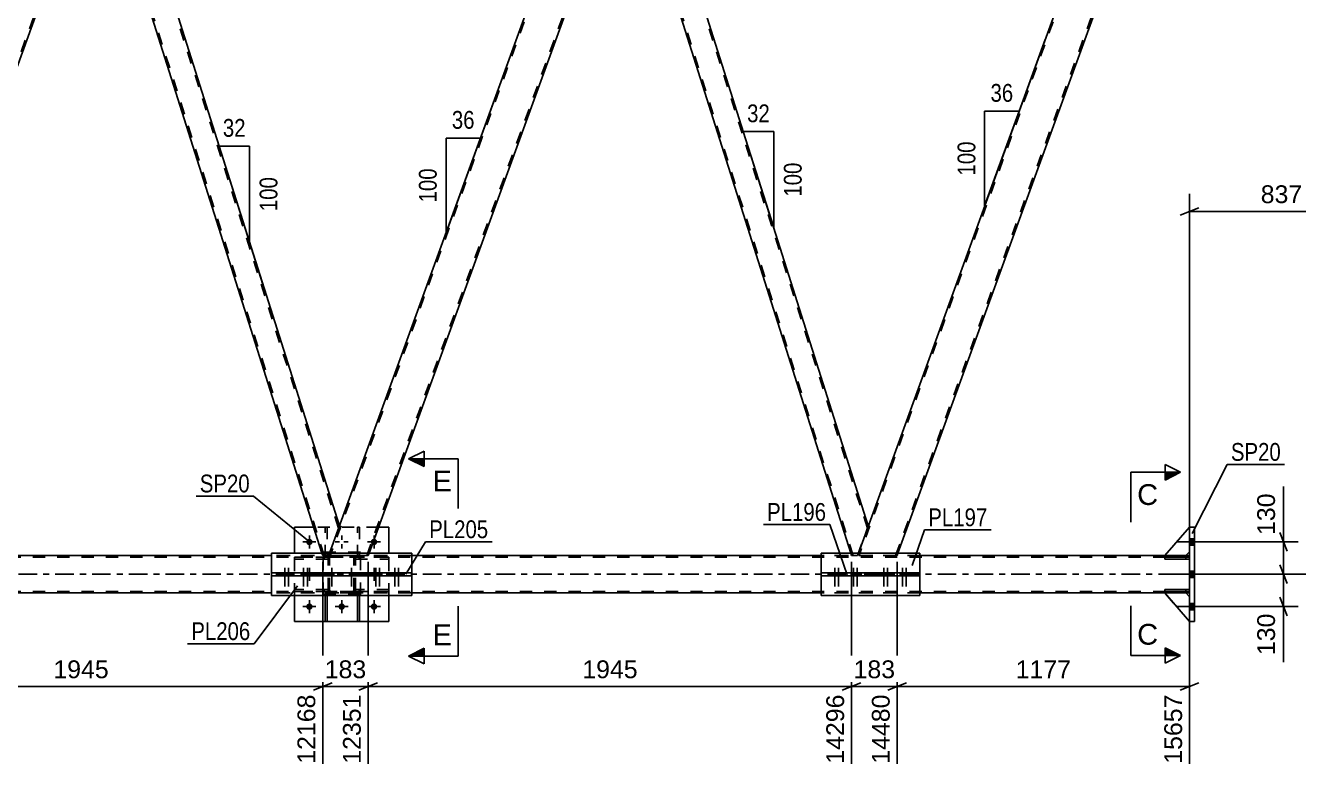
# Model space of a CAD drawing. Header units: millimetres. Extents: x -147 to 694, y -404 to 190.
# Drawn here: x 370.3 to 575.3, y -156.1 to -36.7 of the extents above; entities that cross this region are included whole.
import ezdxf

# ---------------------------------------------------------------- set-up
doc = ezdxf.new("R2010")
doc.units = ezdxf.units.MM
doc.linetypes.add('DXK_LINE_DOT2', pattern=[3.9198, 1.9599, -1.9599])
doc.linetypes.add('DXK_LINE_DOT3', pattern=[5.9187, 2.979, -0.9799, 0.9799, -0.9799])
doc.styles.add('Arial', font='ARIAL.TTF', dxfattribs={"height": 0.2})
doc.styles.add('Arial Narrow', font='ARIALN.TTF', dxfattribs={"height": 0.2})

# ---------------------------------------------------------------- blocks, each defined once
blk = doc.blocks.new('Part-318897192-3288 - 3274')
at = {"color": 7, "linetype": 'DXK_LINE_DOT2'}
for p, q in [((424.12, -127.76), (423.8, -127.76)), ((423.8, -128.4), (423.8, -127.76)), ((423.8, -128.36), (424.12, -128.36)), ((424.12, -128.4), (424.12, -127.76))]:
    blk.add_line(p, q, dxfattribs=at)
at = {"color": 2, "linetype": 'Continuous'}
for p, q in [((423.8, -132.6), (423.8, -128.4)), ((424.12, -132.6), (424.12, -128.4)), ((423.8, -132.6), (424.12, -132.6))]:
    blk.add_line(p, q, dxfattribs=at)
blk = doc.blocks.new('Part-318897192-3290 - 3274')
at = {"color": 7, "linetype": 'DXK_LINE_DOT2'}
for p, q in [((423.8, -122.24), (423.8, -117.4)), ((423.8, -117.4), (424.12, -117.4)), ((424.12, -117.4), (424.12, -122.24)), ((423.8, -121.64), (424.12, -121.64)), ((424.12, -122.24), (423.8, -122.24))]:
    blk.add_line(p, q, dxfattribs=at)
blk = doc.blocks.new('Bolt-318897192-3358 - 3274')
at = {"linetype": 'Continuous'}
for points in [[(412.46, -124.76), (411.74, -124.76), (411.74, -125.24), (412.46, -125.24)], [(413.06, -124.76), (412.34, -124.76), (412.34, -125.24), (413.06, -125.24)], [(415.48, -124.76), (414.76, -124.76), (414.76, -125.24), (415.48, -125.24)], [(416.08, -124.76), (415.36, -124.76), (415.36, -125.24), (416.08, -125.24)]]:
    blk.add_hatch(color=1, dxfattribs=at).paths.add_polyline_path(points)
at = {"color": 1, "linetype": 'Continuous'}
for p, q in [((411.74, -124.76), (411.74, -125.24)), ((412.1, -123.96), (412.1, -126.96)), ((412.34, -124.76), (412.34, -125.24)), ((412.46, -124.76), (412.46, -125.24)), ((412.7, -123.96), (412.7, -126.96)), ((413.06, -124.76), (413.06, -125.24)), ((414.76, -124.76), (414.76, -125.24)), ((415.12, -123.96), (415.12, -126.96)), ((415.36, -124.76), (415.36, -125.24)), ((415.48, -124.76), (415.48, -125.24)), ((415.72, -123.96), (415.72, -126.96)), ((416.08, -124.76), (416.08, -125.24))]:
    blk.add_line(p, q, dxfattribs=at)
blk = doc.blocks.new('Bolt-318897192-3325 - 3274')
at = {"linetype": 'Continuous'}
for points in [[(427.12, -124.76), (426.4, -124.76), (426.4, -125.24), (427.12, -125.24)], [(427.72, -124.76), (427, -124.76), (427, -125.24), (427.72, -125.24)], [(430.14, -124.76), (429.42, -124.76), (429.42, -125.24), (430.14, -125.24)], [(430.74, -124.76), (430.02, -124.76), (430.02, -125.24), (430.74, -125.24)]]:
    blk.add_hatch(color=1, dxfattribs=at).paths.add_polyline_path(points)
at = {"color": 1, "linetype": 'Continuous'}
for p, q in [((426.4, -124.76), (426.4, -125.24)), ((426.76, -123.96), (426.76, -126.96)), ((427, -124.76), (427, -125.24)), ((427.12, -124.76), (427.12, -125.24)), ((427.36, -123.96), (427.36, -126.96)), ((427.72, -124.76), (427.72, -125.24)), ((429.42, -124.76), (429.42, -125.24)), ((429.78, -123.96), (429.78, -126.96)), ((430.02, -124.76), (430.02, -125.24)), ((430.14, -124.76), (430.14, -125.24)), ((430.38, -123.96), (430.38, -126.96)), ((430.74, -124.76), (430.74, -125.24))]:
    blk.add_line(p, q, dxfattribs=at)
blk = doc.blocks.new('Part-318897192-3340 - 3274')
at = {"color": 2, "linetype": 'Continuous'}
for p, q in [((498.45, -125.24), (498.45, -124.76)), ((514.3, -124.76), (498.45, -124.76)), ((504.85, -125.24), (504.85, -124.76)), ((507.89, -125.24), (507.89, -124.76)), ((514.3, -125.24), (514.3, -124.76)), ((514.3, -125.24), (498.45, -125.24))]:
    blk.add_line(p, q, dxfattribs=at)
blk = doc.blocks.new('Bolt-318897192-3357 - 3274')
at = {"linetype": 'Continuous'}
for points in [[(420, -124.76), (419.28, -124.76), (419.28, -125.24), (420, -125.24)], [(420, -124.76), (419.28, -124.76), (419.28, -125.24), (420, -125.24)], [(423.2, -124.76), (422.48, -124.76), (422.48, -125.24), (423.2, -125.24)], [(423.2, -124.76), (422.48, -124.76), (422.48, -125.24), (423.2, -125.24)]]:
    blk.add_hatch(color=1, dxfattribs=at).paths.add_polyline_path(points)
at = {"color": 1, "linetype": 'Continuous'}
for p, q in [((419.28, -124.76), (419.28, -125.24)), ((419.28, -124.76), (419.28, -125.24)), ((419.64, -123.96), (419.64, -126.96)), ((419.64, -123.96), (419.64, -126.96)), ((420, -124.76), (420, -125.24)), ((420, -124.76), (420, -125.24)), ((422.48, -124.76), (422.48, -125.24)), ((422.48, -124.76), (422.48, -125.24)), ((422.84, -123.96), (422.84, -126.96)), ((422.84, -123.96), (422.84, -126.96)), ((423.2, -124.76), (423.2, -125.24)), ((423.2, -124.76), (423.2, -125.24))]:
    blk.add_line(p, q, dxfattribs=at)
blk = doc.blocks.new('Part-318897192-3363 - 3274')
at = {"color": 2, "linetype": 'Continuous'}
for p, q in [((409.94, -124.76), (432.54, -124.76)), ((409.94, -125.24), (409.94, -124.76)), ((416.34, -125.24), (416.34, -124.76)), ((417.84, -125.24), (417.84, -124.76)), ((424.64, -125.24), (424.64, -124.76)), ((426.13, -125.24), (426.13, -124.76)), ((432.54, -124.76), (432.54, -125.24)), ((432.54, -125.24), (409.94, -125.24))]:
    blk.add_line(p, q, dxfattribs=at)
at = {"color": 7, "linetype": 'DXK_LINE_DOT2'}
for p, q in [((432.54, -124.76), (409.94, -124.76)), ((432.54, -125.24), (409.94, -125.24))]:
    blk.add_line(p, q, dxfattribs=at)
blk = doc.blocks.new('Bolt-318897192-3364 - 3274')
at = {"linetype": 'Continuous'}
for points in [[(508.88, -124.76), (508.16, -124.76), (508.16, -125.24), (508.88, -125.24)], [(509.48, -124.76), (508.76, -124.76), (508.76, -125.24), (509.48, -125.24)], [(511.89, -124.76), (511.17, -124.76), (511.17, -125.24), (511.89, -125.24)], [(512.49, -124.76), (511.77, -124.76), (511.77, -125.24), (512.49, -125.24)]]:
    blk.add_hatch(color=1, dxfattribs=at).paths.add_polyline_path(points)
at = {"color": 1, "linetype": 'Continuous'}
for p, q in [((508.16, -124.76), (508.16, -125.24)), ((508.52, -123.96), (508.52, -126.96)), ((508.76, -124.76), (508.76, -125.24)), ((508.88, -124.76), (508.88, -125.24)), ((509.12, -123.96), (509.12, -126.96)), ((509.48, -124.76), (509.48, -125.24)), ((511.17, -124.76), (511.17, -125.24)), ((511.53, -123.96), (511.53, -126.96)), ((511.77, -124.76), (511.77, -125.24)), ((511.89, -124.76), (511.89, -125.24)), ((512.13, -123.96), (512.13, -126.96)), ((512.49, -124.76), (512.49, -125.24))]:
    blk.add_line(p, q, dxfattribs=at)
blk = doc.blocks.new('Bolt-318897192-3365 - 3274')
at = {"linetype": 'Continuous'}
for points in [[(500.97, -124.76), (500.25, -124.76), (500.25, -125.24), (500.97, -125.24)], [(501.57, -124.76), (500.85, -124.76), (500.85, -125.24), (501.57, -125.24)], [(503.99, -124.76), (503.27, -124.76), (503.27, -125.24), (503.99, -125.24)], [(504.59, -124.76), (503.87, -124.76), (503.87, -125.24), (504.59, -125.24)]]:
    blk.add_hatch(color=1, dxfattribs=at).paths.add_polyline_path(points)
at = {"color": 1, "linetype": 'Continuous'}
for p, q in [((500.25, -124.76), (500.25, -125.24)), ((500.61, -123.96), (500.61, -126.96)), ((500.85, -124.76), (500.85, -125.24)), ((500.97, -124.76), (500.97, -125.24)), ((501.21, -123.96), (501.21, -126.96)), ((501.57, -124.76), (501.57, -125.24)), ((503.27, -124.76), (503.27, -125.24)), ((503.63, -123.96), (503.63, -126.96)), ((503.87, -124.76), (503.87, -125.24)), ((503.99, -124.76), (503.99, -125.24)), ((504.23, -123.96), (504.23, -126.96)), ((504.59, -124.76), (504.59, -125.24))]:
    blk.add_line(p, q, dxfattribs=at)
blk = doc.blocks.new('Part-318897192-3370 - 3274')
at = {"color": 2, "linetype": 'Continuous'}
for p, q in [((514.3, -121.6), (498.45, -121.6)), ((498.45, -124.76), (498.45, -121.6)), ((514.3, -124.76), (514.3, -121.6)), ((498.45, -128.4), (498.45, -125.24)), ((514.3, -128.4), (514.3, -125.24)), ((498.45, -128.4), (514.3, -128.4))]:
    blk.add_line(p, q, dxfattribs=at)
at = {"color": 7, "linetype": 'DXK_LINE_DOT2'}
for p, q in [((498.45, -125.24), (498.45, -124.76)), ((514.3, -125.24), (514.3, -124.76))]:
    blk.add_line(p, q, dxfattribs=at)
blk = doc.blocks.new('Part-318897192-3828 - 3274')
at = {"color": 2, "linetype": 'Continuous'}
for p, q in [((557.73, -132.6), (557.73, -117.4)), ((557.73, -117.4), (558.53, -117.4)), ((558.53, -117.4), (558.53, -132.6)), ((558.53, -132.6), (557.73, -132.6))]:
    blk.add_line(p, q, dxfattribs=at)
blk = doc.blocks.new('Part-318897192-3812 - 3274')
at = {"color": 7, "linetype": 'DXK_LINE_DOT2'}
for p, q in [((418.6, -122.24), (418.6, -117.4)), ((418.6, -117.4), (418.92, -117.4)), ((418.92, -117.4), (418.92, -122.24)), ((418.6, -121.64), (418.92, -121.64)), ((418.92, -122.24), (418.6, -122.24))]:
    blk.add_line(p, q, dxfattribs=at)
blk = doc.blocks.new('Part-318897192-3816 - 3274')
at = {"color": 7, "linetype": 'DXK_LINE_DOT2'}
for p, q in [((428.85, -122.24), (423.45, -122.24)), ((423.45, -122.24), (423.45, -122.56)), ((423.45, -122.56), (428.85, -122.56)), ((424.05, -122.56), (424.05, -122.24)), ((428.85, -122.56), (428.85, -122.24))]:
    blk.add_line(p, q, dxfattribs=at)
blk = doc.blocks.new('Part-318897192-3499 - 3274')
at = {"color": 7, "linetype": 'DXK_LINE_DOT2'}
for p, q in [((557.73, -122.24), (-33.24, -122.24)), ((557.73, -122), (-12.12, -122)), ((432.54, -122), (409.94, -122)), ((514.3, -122), (498.45, -122)), ((557.13, -122), (553.73, -122)), ((557.73, -128), (557.73, -122)), ((557.73, -127.76), (-33.24, -127.76)), ((557.73, -128), (-12.12, -128)), ((432.54, -128), (409.94, -128)), ((514.3, -128), (498.45, -128)), ((557.13, -128), (553.73, -128))]:
    blk.add_line(p, q, dxfattribs=at)
at = {"color": 2, "linetype": 'Continuous'}
for p, q in [((409.94, -122), (344.03, -122)), ((498.45, -122), (432.54, -122)), ((553.73, -122), (514.3, -122)), ((557.73, -122), (557.13, -122)), ((409.94, -128), (344.03, -128)), ((498.45, -128), (432.54, -128)), ((553.73, -128), (514.3, -128)), ((557.73, -128), (557.13, -128))]:
    blk.add_line(p, q, dxfattribs=at)
at = {"color": 7, "linetype": 'DXK_LINE_DOT3'}
blk.add_line((-33.24, -125), (557.73, -125), dxfattribs=at)
blk = doc.blocks.new('Bolt-318897192-3564 - 3274')
at = {"linetype": 'Continuous'}
for points in [[(558.53, -120.32), (558.53, -119.28), (557.73, -119.28), (557.73, -120.32)], [(558.53, -120.32), (558.53, -119.28), (557.73, -119.28), (557.73, -120.32)], [(558.53, -120.32), (558.53, -119.28), (557.73, -119.28), (557.73, -120.32)], [(558.53, -125.52), (558.53, -124.48), (557.73, -124.48), (557.73, -125.52)], [(558.53, -125.52), (558.53, -124.48), (557.73, -124.48), (557.73, -125.52)], [(558.53, -130.72), (558.53, -129.68), (557.73, -129.68), (557.73, -130.72)], [(558.53, -130.72), (558.53, -129.68), (557.73, -129.68), (557.73, -130.72)], [(558.53, -130.72), (558.53, -129.68), (557.73, -129.68), (557.73, -130.72)]]:
    blk.add_hatch(color=1, dxfattribs=at).paths.add_polyline_path(points)
at = {"color": 1, "linetype": 'Continuous'}
for p, q in [((559.93, -119.8), (555.73, -119.8)), ((559.93, -119.8), (555.73, -119.8)), ((559.93, -119.8), (555.73, -119.8)), ((558.53, -119.28), (557.73, -119.28)), ((558.53, -119.28), (557.73, -119.28)), ((558.53, -119.28), (557.73, -119.28)), ((558.53, -120.32), (557.73, -120.32)), ((558.53, -120.32), (557.73, -120.32)), ((558.53, -120.32), (557.73, -120.32)), ((559.93, -125), (555.73, -125)), ((559.93, -125), (555.73, -125)), ((558.53, -124.48), (557.73, -124.48)), ((558.53, -124.48), (557.73, -124.48)), ((558.53, -125.52), (557.73, -125.52)), ((558.53, -125.52), (557.73, -125.52)), ((559.93, -130.2), (555.73, -130.2)), ((559.93, -130.2), (555.73, -130.2)), ((559.93, -130.2), (555.73, -130.2)), ((558.53, -129.68), (557.73, -129.68)), ((558.53, -129.68), (557.73, -129.68)), ((558.53, -129.68), (557.73, -129.68)), ((558.53, -130.72), (557.73, -130.72)), ((558.53, -130.72), (557.73, -130.72)), ((558.53, -130.72), (557.73, -130.72))]:
    blk.add_line(p, q, dxfattribs=at)
blk = doc.blocks.new('Bolt-318897192-3657 - 3274')
at = {"linetype": 'Continuous'}
for points in [[(416.57, -119.8, -1), (415.53, -119.8, -1)], [(426.97, -119.8, -1), (425.93, -119.8, -1)], [(416.57, -130.2, -1), (415.53, -130.2, -1)], [(421.77, -130.2, -1), (420.73, -130.2, -1)], [(426.97, -130.2, -1), (425.93, -130.2, -1)]]:
    blk.add_hatch(color=1, dxfattribs=at).paths.add_polyline_path(points)
at = {"color": 1, "linetype": 'Continuous'}
for p, q in [((416.05, -118.76), (416.05, -120.84)), ((421.25, -118.76), (421.25, -119.45)), ((426.45, -118.76), (426.45, -120.84)), ((415.01, -119.8), (417.09, -119.8)), ((420.21, -119.8), (420.9, -119.8)), ((421.25, -120.84), (421.25, -120.15)), ((422.29, -119.8), (421.6, -119.8)), ((425.41, -119.8), (427.49, -119.8)), ((415.01, -125), (415.7, -125)), ((416.05, -123.96), (416.05, -124.65)), ((417.09, -125), (416.4, -125)), ((425.41, -125), (426.1, -125)), ((426.45, -123.96), (426.45, -124.65)), ((427.49, -125), (426.8, -125)), ((416.05, -126.04), (416.05, -125.35)), ((426.45, -126.04), (426.45, -125.35)), ((415.01, -130.2), (417.09, -130.2)), ((416.05, -129.16), (416.05, -131.24)), ((420.21, -130.2), (422.29, -130.2)), ((421.25, -129.16), (421.25, -131.24)), ((425.41, -130.2), (427.49, -130.2)), ((426.45, -129.16), (426.45, -131.24))]:
    blk.add_line(p, q, dxfattribs=at)
blk = doc.blocks.new('Part-318897192-3840 - 3274')
at = {"color": 7, "linetype": 'DXK_LINE_DOT2'}
for p, q in [((419.05, -122.48), (419.09, -122.3)), ((419.09, -122.3), (419.05, -122.48)), ((419.05, -127.52), (419.05, -122.48)), ((419.29, -122.48), (419.31, -122.39)), ((419.29, -127.52), (419.29, -122.48)), ((419.31, -122.39), (419.36, -122.31)), ((419.35, -122.04), (419.53, -122)), ((419.53, -122), (419.35, -122.04)), ((419.36, -122.31), (419.44, -122.26)), ((419.44, -122.26), (419.53, -122.24)), ((422.97, -122), (419.53, -122)), ((419.53, -122.24), (422.97, -122.24)), ((422.97, -122), (423.15, -122.04)), ((423.15, -122.04), (422.97, -122)), ((422.97, -122.24), (423.06, -122.26)), ((423.06, -122.26), (423.14, -122.31)), ((423.14, -122.31), (423.19, -122.39)), ((423.19, -122.39), (423.21, -122.48)), ((423.21, -127.52), (423.21, -122.48)), ((423.41, -122.3), (423.45, -122.48)), ((423.45, -122.48), (423.41, -122.3)), ((423.45, -127.52), (423.45, -122.48)), ((419.09, -127.7), (419.05, -127.52)), ((419.05, -127.52), (419.09, -127.7)), ((419.31, -127.61), (419.29, -127.52)), ((419.36, -127.69), (419.31, -127.61)), ((419.53, -128), (419.35, -127.96)), ((419.35, -127.96), (419.53, -128)), ((419.44, -127.74), (419.36, -127.69)), ((419.53, -127.76), (419.44, -127.74)), ((422.97, -127.76), (419.53, -127.76)), ((422.97, -128), (419.53, -128)), ((423.06, -127.74), (422.97, -127.76)), ((423.15, -127.96), (422.97, -128)), ((422.97, -128), (423.15, -127.96)), ((423.14, -127.69), (423.06, -127.74)), ((423.19, -127.61), (423.14, -127.69)), ((423.21, -127.52), (423.19, -127.61)), ((423.45, -127.52), (423.41, -127.7)), ((423.41, -127.7), (423.45, -127.52))]:
    blk.add_line(p, q, dxfattribs=at)
at = {"color": 7, "linetype": 'DXK_LINE_DOT3'}
blk.add_line((421.25, -125), (421.25, -125), dxfattribs=at)
at = {"color": 7, "linetype": 'DXK_LINE_DOT2'}
for centre, start, end in [((419.53, -122.48), 112.5, 157.5), ((419.53, -122.48), 112.5, 157.5), ((422.97, -122.48), 22.5, 67.5), ((422.97, -122.48), 22.5, 67.5), ((419.53, -127.52), 202.5, 247.5), ((419.53, -127.52), 202.5, 247.5), ((422.97, -127.52), 292.5, 337.5), ((422.97, -127.52), 292.5, 337.5)]:
    blk.add_arc(centre, 0.48, start, end, dxfattribs=at)
blk = doc.blocks.new('Part-318897192-3850 - 3274')
at = {"color": 2, "linetype": 'Continuous'}
for p, q in [((413.65, -121.6), (413.65, -117.4)), ((413.65, -117.4), (416.73, -117.4)), ((428.85, -117.4), (427.2, -117.4)), ((428.85, -121.6), (428.85, -117.4)), ((413.65, -132.6), (413.65, -128.4)), ((428.85, -132.6), (428.85, -128.4)), ((428.85, -132.6), (413.65, -132.6))]:
    blk.add_line(p, q, dxfattribs=at)
at = {"color": 7, "linetype": 'DXK_LINE_DOT2'}
for p, q in [((427.2, -117.4), (416.73, -117.4)), ((413.65, -128.4), (413.65, -121.6)), ((428.85, -128.4), (428.85, -121.6))]:
    blk.add_line(p, q, dxfattribs=at)
blk = doc.blocks.new('Part-318897192-3734 - 3274')
at = {"color": 2, "linetype": 'Continuous'}
for p, q in [((462.3, -3.4), (419.28, -121.6)), ((468.69, -3.4), (425.67, -121.6))]:
    blk.add_line(p, q, dxfattribs=at)
at = {"color": 7, "linetype": 'DXK_LINE_DOT2'}
for p, q in [((462.71, -3), (419.39, -122)), ((425.27, -122), (468.58, -3)), ((462.3, -3.4), (462.45, -3)), ((462.45, -3), (468.84, -3)), ((468.84, -3), (468.69, -3.4)), ((419.28, -121.6), (419.14, -122)), ((425.52, -122), (419.14, -122)), ((425.67, -121.6), (425.52, -122))]:
    blk.add_line(p, q, dxfattribs=at)
blk = doc.blocks.new('Part-318897192-3739 - 3274')
at = {"color": 2, "linetype": 'Continuous'}
for p, q in [((547.44, -3.4), (504.42, -121.6)), ((553.82, -3.4), (510.8, -121.6))]:
    blk.add_line(p, q, dxfattribs=at)
at = {"color": 7, "linetype": 'DXK_LINE_DOT2'}
for p, q in [((547.84, -3), (504.53, -122)), ((510.4, -122), (553.71, -3)), ((547.44, -3.4), (547.58, -3)), ((547.58, -3), (553.97, -3)), ((553.97, -3), (553.82, -3.4)), ((504.42, -121.6), (504.27, -122)), ((510.66, -122), (504.27, -122)), ((510.8, -121.6), (510.66, -122))]:
    blk.add_line(p, q, dxfattribs=at)
blk = doc.blocks.new('Part-318897192-3744 - 3274')
at = {"color": 7, "linetype": 'DXK_LINE_DOT2'}
for p, q in [((468.84, -3), (467.1, -7.77)), ((469.78, -3), (468.84, -3)), ((505.87, -117.6), (469.53, -3)), ((469.91, -3.4), (469.78, -3)), ((503.57, -122), (467.23, -7.4)), ((504.27, -122), (506.01, -117.23)), ((503.32, -122), (503.2, -121.6)), ((503.32, -122), (504.27, -122))]:
    blk.add_line(p, q, dxfattribs=at)
at = {"color": 2, "linetype": 'Continuous'}
for p, q in [((506.01, -117.23), (469.91, -3.4)), ((503.2, -121.6), (467.1, -7.77))]:
    blk.add_line(p, q, dxfattribs=at)
blk = doc.blocks.new('Part-318897192-3783 - 3274')
at = {"color": 2, "linetype": 'Continuous'}
for p, q in [((377.17, -3.4), (334.15, -121.6)), ((383.56, -3.4), (340.53, -121.6))]:
    blk.add_line(p, q, dxfattribs=at)
at = {"color": 7, "linetype": 'DXK_LINE_DOT2'}
for p, q in [((377.57, -3), (334.26, -122)), ((340.13, -122), (383.45, -3)), ((377.17, -3.4), (377.32, -3)), ((377.32, -3), (383.7, -3)), ((383.7, -3), (383.56, -3.4)), ((334.15, -121.6), (334, -122)), ((340.39, -122), (334, -122)), ((340.53, -121.6), (340.39, -122))]:
    blk.add_line(p, q, dxfattribs=at)
blk = doc.blocks.new('Part-318897192-3813 - 3274')
at = {"color": 7, "linetype": 'DXK_LINE_DOT2'}
for p, q in [((419.05, -127.44), (413.65, -127.44)), ((413.65, -127.44), (413.65, -127.76)), ((419.05, -127.76), (413.65, -127.76)), ((418.45, -127.76), (418.45, -127.44)), ((419.05, -127.76), (419.05, -127.44))]:
    blk.add_line(p, q, dxfattribs=at)
blk = doc.blocks.new('Part-318897192-3814 - 3274')
at = {"color": 7, "linetype": 'DXK_LINE_DOT2'}
for p, q in [((419.05, -122.24), (413.65, -122.24)), ((413.65, -122.24), (413.65, -122.56)), ((419.05, -122.56), (413.65, -122.56)), ((418.45, -122.56), (418.45, -122.24)), ((419.05, -122.56), (419.05, -122.24))]:
    blk.add_line(p, q, dxfattribs=at)
blk = doc.blocks.new('Part-318897192-3815 - 3274')
at = {"color": 7, "linetype": 'DXK_LINE_DOT2'}
for p, q in [((428.85, -127.44), (423.45, -127.44)), ((423.45, -127.44), (423.45, -127.76)), ((423.45, -127.76), (428.85, -127.76)), ((424.05, -127.76), (424.05, -127.44)), ((428.85, -127.76), (428.85, -127.44))]:
    blk.add_line(p, q, dxfattribs=at)
blk = doc.blocks.new('Part-318897192-3819 - 3274')
at = {"color": 2, "linetype": 'Continuous'}
for p, q in [((553.73, -128), (557.13, -128)), ((557.73, -132.6), (553.73, -128)), ((557.13, -128), (557.73, -128.6))]:
    blk.add_line(p, q, dxfattribs=at)
at = {"color": 7, "linetype": 'DXK_LINE_DOT2'}
blk.add_line((557.73, -132.6), (557.73, -128.6), dxfattribs=at)
blk = doc.blocks.new('Part-318897192-3821 - 3274')
at = {"color": 2, "linetype": 'Continuous'}
for p, q in [((557.73, -117.4), (553.73, -122)), ((553.73, -122), (557.13, -122)), ((557.13, -122), (557.73, -121.4))]:
    blk.add_line(p, q, dxfattribs=at)
at = {"color": 7, "linetype": 'DXK_LINE_DOT2'}
blk.add_line((557.73, -121.4), (557.73, -117.4), dxfattribs=at)
blk = doc.blocks.new('Part-318897192-3822 - 3274')
at = {"color": 7, "linetype": 'DXK_LINE_DOT2'}
for p, q in [((557.73, -127.44), (553.73, -127.44)), ((553.73, -127.44), (553.73, -127.76)), ((553.73, -127.76), (557.73, -127.76)), ((557.13, -127.76), (557.13, -127.44)), ((557.73, -127.76), (557.73, -127.44))]:
    blk.add_line(p, q, dxfattribs=at)
blk = doc.blocks.new('Part-318897192-3831 - 3274')
at = {"color": 7, "linetype": 'DXK_LINE_DOT2'}
for p, q in [((553.73, -128), (557.13, -128)), ((557.73, -132.6), (553.73, -128)), ((557.13, -128), (557.73, -128.6)), ((557.73, -128.6), (557.73, -132.6))]:
    blk.add_line(p, q, dxfattribs=at)
blk = doc.blocks.new('Part-318897192-3833 - 3274')
at = {"color": 7, "linetype": 'DXK_LINE_DOT2'}
for p, q in [((557.73, -122.24), (553.73, -122.24)), ((553.73, -122.24), (553.73, -122.56)), ((553.73, -122.56), (557.73, -122.56)), ((557.13, -122.56), (557.13, -122.24)), ((557.73, -122.56), (557.73, -122.24))]:
    blk.add_line(p, q, dxfattribs=at)
blk = doc.blocks.new('Part-318897192-3838 - 3274')
at = {"color": 2, "linetype": 'Continuous'}
for p, q in [((432.54, -121.6), (409.94, -121.6)), ((409.94, -124.76), (409.94, -121.6)), ((432.54, -124.76), (432.54, -121.6)), ((409.94, -128.4), (409.94, -125.24)), ((432.54, -128.4), (432.54, -125.24)), ((409.94, -128.4), (432.54, -128.4))]:
    blk.add_line(p, q, dxfattribs=at)
at = {"color": 7, "linetype": 'DXK_LINE_DOT2'}
for p, q in [((409.94, -125.24), (409.94, -124.76)), ((432.54, -125.24), (432.54, -124.76))]:
    blk.add_line(p, q, dxfattribs=at)
blk = doc.blocks.new('Part-318897192-3839 - 3274')
at = {"color": 7, "linetype": 'DXK_LINE_DOT2'}
for p, q in [((424.25, -121.46), (418.25, -121.46)), ((418.25, -128.26), (418.25, -121.46)), ((424.25, -128.26), (424.25, -121.46)), ((424.25, -128.26), (418.25, -128.26))]:
    blk.add_line(p, q, dxfattribs=at)
blk = doc.blocks.new('Part-318897192-3842 - 3274')
at = {"color": 7, "linetype": 'DXK_LINE_DOT2'}
for p, q in [((418.92, -127.76), (418.6, -127.76)), ((418.6, -128.4), (418.6, -127.76)), ((418.6, -128.36), (418.92, -128.36)), ((418.92, -128.4), (418.92, -127.76))]:
    blk.add_line(p, q, dxfattribs=at)
at = {"color": 2, "linetype": 'Continuous'}
for p, q in [((418.6, -132.6), (418.6, -128.4)), ((418.92, -132.6), (418.92, -128.4)), ((418.6, -132.6), (418.92, -132.6))]:
    blk.add_line(p, q, dxfattribs=at)
blk = doc.blocks.new('Part-318897192-3843 - 3274')
at = {"color": 7, "linetype": 'DXK_LINE_DOT2'}
for p, q in [((557.73, -117.4), (553.73, -122)), ((557.73, -121.4), (557.73, -117.4)), ((553.73, -122), (557.13, -122)), ((557.13, -122), (557.73, -121.4))]:
    blk.add_line(p, q, dxfattribs=at)
blk = doc.blocks.new('Part-318897192-3844 - 3274')
at = {"color": 2, "linetype": 'Continuous'}
for p, q in [((553.73, -127.44), (557.73, -127.44)), ((553.73, -127.76), (553.73, -127.44)), ((557.73, -127.76), (553.73, -127.76)), ((557.73, -127.44), (557.73, -127.76))]:
    blk.add_line(p, q, dxfattribs=at)
at = {"color": 7, "linetype": 'DXK_LINE_DOT2'}
blk.add_line((557.13, -127.76), (557.13, -127.44), dxfattribs=at)
blk = doc.blocks.new('Part-318897192-3845 - 3274')
at = {"color": 2, "linetype": 'Continuous'}
for p, q in [((553.73, -122.24), (557.73, -122.24)), ((553.73, -122.56), (553.73, -122.24)), ((557.73, -122.56), (553.73, -122.56)), ((557.73, -122.24), (557.73, -122.56))]:
    blk.add_line(p, q, dxfattribs=at)
at = {"color": 7, "linetype": 'DXK_LINE_DOT2'}
blk.add_line((557.13, -122.56), (557.13, -122.24), dxfattribs=at)
blk = doc.blocks.new('Part-318897192-3897 - 3274')
at = {"color": 7, "linetype": 'DXK_LINE_DOT2'}
for p, q in [((383.7, -3), (381.97, -7.77)), ((384.65, -3), (383.7, -3)), ((420.74, -117.6), (384.4, -3)), ((384.78, -3.4), (384.65, -3)), ((418.44, -122), (382.1, -7.4)), ((419.14, -122), (420.87, -117.23)), ((418.19, -122), (418.06, -121.6)), ((418.19, -122), (419.14, -122))]:
    blk.add_line(p, q, dxfattribs=at)
at = {"color": 2, "linetype": 'Continuous'}
for p, q in [((420.87, -117.23), (384.78, -3.4)), ((418.06, -121.6), (381.97, -7.77))]:
    blk.add_line(p, q, dxfattribs=at)
blk = doc.blocks.new('StraightDimension-318897192-5066 - 3274')
at = {"color": 7, "linetype": 'Continuous'}
for p, q in [((559.53, -125), (575.24, -125)), ((572.24, -123.5), (573.44, -126.5)), ((572.84, -130.2), (572.84, -125)), ((573.44, -131.7), (572.24, -128.7)), ((559.53, -130.2), (575.24, -130.2))]:
    blk.add_line(p, q, dxfattribs=at)
at = {"color": 0}
blk.add_wipeout([(572.09, -130.73), (567.89, -130.73), (567.89, -138.6), (572.09, -138.6)], dxfattribs=at)
at = {"color": 7, "linetype": 'Continuous'}
blk.add_line((572.84, -130.2), (572.84, -139.12), dxfattribs=at)
blk.add_line((572.84, -130.2), (572.84, -139.12), dxfattribs=at)
at = {"color": 3, "style": 'Arial'}
blk.add_text('130', height=2.865, rotation=90.0002, dxfattribs=at).set_placement((571.49, -138))
blk = doc.blocks.new('AngleDimension-318897192-4009 - 3274')
at = {"color": 7, "linetype": 'Continuous'}
for p, q in [((534.48, -39.02), (530.29, -50.51)), ((524.75, -50.51), (530.29, -50.51)), ((524.75, -65.74), (530.29, -50.51)), ((524.75, -65.74), (524.75, -50.51))]:
    blk.add_line(p, q, dxfattribs=at)
at = {"color": 0}
for points in [[(529.95, -49.61), (529.95, -45.41), (525.09, -45.41), (525.09, -49.61)], [(523.85, -54.78), (519.65, -54.78), (519.65, -61.47), (523.85, -61.47)]]:
    blk.add_wipeout(points, dxfattribs=at)
at = {"color": 3, "style": 'Arial Narrow'}
blk.add_text('36', height=2.863, dxfattribs=at).set_placement((525.69, -49.01))
blk.add_text('100', height=2.863, rotation=90.0002, dxfattribs=at).set_placement((523.25, -60.87))
blk = doc.blocks.new('StraightDimension-318897192-10238 - 3274')
at = {"color": 7, "linetype": 'Continuous'}
for p, q in [((340.39, -123), (340.39, -155.47)), ((418.19, -123), (418.19, -155.47)), ((341.89, -142.46), (338.89, -143.66)), ((340.39, -143.06), (418.19, -143.06)), ((416.69, -143.66), (419.69, -142.46))]:
    blk.add_line(p, q, dxfattribs=at)
at = {"color": 0}
blk.add_wipeout([(384.34, -142.31), (384.34, -138.11), (374.24, -138.11), (374.24, -142.31)], dxfattribs=at)
at = {"color": 0, "linetype": 'Continuous'}
blk.add_wipeout([(417.59, -143.76), (413.39, -143.76), (413.39, -156.07), (417.59, -156.07)], dxfattribs=at)
at = {"color": 3, "style": 'Arial'}
blk.add_text('1945', height=2.865, dxfattribs=at).set_placement((374.84, -141.71))
at = {"color": 3, "linetype": 'Continuous', "style": 'Arial'}
blk.add_text('12168', height=2.865, rotation=90.0002, dxfattribs=at).set_placement((416.99, -155.47))
blk = doc.blocks.new('AngleDimension-318897192-4051 - 3274')
at = {"color": 7, "linetype": 'Continuous'}
for p, q in [((406.4, -56.14), (401.5, -56.14)), ((406.4, -71.58), (401.5, -56.14)), ((406.4, -71.58), (406.4, -56.14)), ((408.82, -79.24), (406.4, -71.58))]:
    blk.add_line(p, q, dxfattribs=at)
at = {"color": 0}
for points in [[(406.38, -55.24), (406.38, -51.04), (401.52, -51.04), (401.52, -55.24)], [(411.5, -60.52), (407.3, -60.52), (407.3, -67.2), (411.5, -67.2)]]:
    blk.add_wipeout(points, dxfattribs=at)
at = {"color": 3, "style": 'Arial Narrow'}
blk.add_text('32', height=2.863, dxfattribs=at).set_placement((402.12, -54.64))
blk.add_text('100', height=2.863, rotation=90.0002, dxfattribs=at).set_placement((410.9, -66.6))
blk = doc.blocks.new('StraightDimension-318897192-10236 - 3274')
at = {"color": 7, "linetype": 'Continuous'}
for p, q in [((425.52, -123), (425.52, -155.47)), ((503.32, -123), (503.32, -155.47)), ((427.02, -142.46), (424.02, -143.66)), ((425.52, -143.06), (503.32, -143.06)), ((501.82, -143.66), (504.82, -142.46))]:
    blk.add_line(p, q, dxfattribs=at)
at = {"color": 0}
blk.add_wipeout([(469.47, -142.31), (469.47, -138.11), (459.38, -138.11), (459.38, -142.31)], dxfattribs=at)
at = {"color": 0, "linetype": 'Continuous'}
blk.add_wipeout([(502.72, -143.76), (498.52, -143.76), (498.52, -156.07), (502.72, -156.07)], dxfattribs=at)
at = {"color": 3, "style": 'Arial'}
blk.add_text('1945', height=2.865, dxfattribs=at).set_placement((459.98, -141.71))
at = {"color": 3, "linetype": 'Continuous', "style": 'Arial'}
blk.add_text('14296', height=2.865, rotation=90.0002, dxfattribs=at).set_placement((502.12, -155.47))
blk = doc.blocks.new('StraightDimension-318897192-5046 - 3274')
at = {"color": 7, "linetype": 'Continuous'}
for p, q in [((589.12, 0), (607.95, 0)), ((606.15, -1.5), (604.95, 1.5)), ((605.55, -125), (605.55, 0)), ((559.53, -125), (607.95, -125)), ((604.95, -123.5), (606.15, -126.5))]:
    blk.add_line(p, q, dxfattribs=at)
at = {"color": 0}
blk.add_wipeout([(604.8, -57.45), (600.6, -57.45), (600.6, -67.55), (604.8, -67.55)], dxfattribs=at)
at = {"color": 3, "style": 'Arial'}
blk.add_text('3125', height=2.865, rotation=90.0002, dxfattribs=at).set_placement((604.2, -66.95))
blk = doc.blocks.new('StraightDimension-318897192-5058 - 3274')
at = {"color": 7, "linetype": 'Continuous'}
for p, q in [((572.24, -118.3), (573.44, -121.3)), ((559.53, -119.8), (575.24, -119.8)), ((572.84, -125), (572.84, -119.8)), ((559.53, -125), (575.24, -125)), ((573.44, -126.5), (572.24, -123.5))]:
    blk.add_line(p, q, dxfattribs=at)
at = {"color": 0}
blk.add_wipeout([(572.09, -111.4), (567.89, -111.4), (567.89, -119.28), (572.09, -119.28)], dxfattribs=at)
at = {"color": 7, "linetype": 'Continuous'}
blk.add_line((572.84, -119.8), (572.84, -110.88), dxfattribs=at)
blk.add_line((572.84, -119.8), (572.84, -110.88), dxfattribs=at)
at = {"color": 3, "style": 'Arial'}
blk.add_text('130', height=2.865, rotation=90.0002, dxfattribs=at).set_placement((571.49, -118.68))
blk = doc.blocks.new('AngleDimension-318897192-4023 - 3274')
at = {"color": 7, "linetype": 'Continuous'}
for p, q in [((490.79, -53.8), (485.89, -53.8)), ((490.79, -69.25), (485.89, -53.8)), ((490.79, -69.25), (490.79, -53.8)), ((491.05, -70.07), (490.79, -69.25))]:
    blk.add_line(p, q, dxfattribs=at)
at = {"color": 0}
for points in [[(490.77, -52.9), (490.77, -48.7), (485.91, -48.7), (485.91, -52.9)], [(495.89, -58.18), (491.69, -58.18), (491.69, -64.87), (495.89, -64.87)]]:
    blk.add_wipeout(points, dxfattribs=at)
at = {"color": 3, "style": 'Arial Narrow'}
blk.add_text('32', height=2.863, dxfattribs=at).set_placement((486.51, -52.3))
blk.add_text('100', height=2.863, rotation=90.0002, dxfattribs=at).set_placement((495.29, -64.27))
blk = doc.blocks.new('AngleDimension-318897192-4037 - 3274')
at = {"color": 7, "linetype": 'Continuous'}
for p, q in [((448.35, -41.73), (443.58, -54.85)), ((438.04, -54.85), (443.58, -54.85)), ((438.04, -70.07), (443.58, -54.85)), ((438.04, -70.07), (438.04, -54.85))]:
    blk.add_line(p, q, dxfattribs=at)
at = {"color": 0}
for points in [[(443.24, -53.95), (443.24, -49.75), (438.38, -49.75), (438.38, -53.95)], [(437.14, -59.12), (432.94, -59.12), (432.94, -65.8), (437.14, -65.8)]]:
    blk.add_wipeout(points, dxfattribs=at)
at = {"color": 3, "style": 'Arial Narrow'}
blk.add_text('36', height=2.863, dxfattribs=at).set_placement((438.98, -53.35))
blk.add_text('100', height=2.863, rotation=90.0002, dxfattribs=at).set_placement((436.54, -65.2))
blk = doc.blocks.new('StraightDimension-318897192-4230 - 3274')
at = {"color": 7, "linetype": 'Continuous'}
for p, q in [((587.32, -4), (587.32, -69.06)), ((557.73, -121), (557.73, -63.81)), ((559.23, -66.06), (556.23, -67.26)), ((557.73, -66.66), (587.32, -66.66)), ((585.82, -67.26), (588.82, -66.06))]:
    blk.add_line(p, q, dxfattribs=at)
at = {"color": 0}
blk.add_wipeout([(576.46, -65.91), (576.46, -61.71), (568.59, -61.71), (568.59, -65.91)], dxfattribs=at)
at = {"color": 3, "style": 'Arial'}
blk.add_text('837', height=2.865, dxfattribs=at).set_placement((569.19, -65.31))
blk = doc.blocks.new('StraightDimension-318897192-10234 - 3274')
at = {"color": 7, "linetype": 'Continuous'}
for p, q in [((510.66, -123), (510.66, -155.47)), ((557.73, -129), (557.73, -155.47)), ((512.16, -142.46), (509.16, -143.66)), ((510.66, -143.06), (557.73, -143.06)), ((556.23, -143.66), (559.23, -142.46))]:
    blk.add_line(p, q, dxfattribs=at)
at = {"color": 0}
blk.add_wipeout([(539.24, -142.31), (539.24, -138.11), (529.15, -138.11), (529.15, -142.31)], dxfattribs=at)
at = {"color": 0, "linetype": 'Continuous'}
blk.add_wipeout([(557.13, -143.76), (552.93, -143.76), (552.93, -156.07), (557.13, -156.07)], dxfattribs=at)
at = {"color": 3, "style": 'Arial'}
blk.add_text('1177', height=2.865, dxfattribs=at).set_placement((529.75, -141.71))
at = {"color": 3, "linetype": 'Continuous', "style": 'Arial'}
blk.add_text('15657', height=2.865, rotation=90.0002, dxfattribs=at).set_placement((556.53, -155.47))
blk = doc.blocks.new('StraightDimension-318897192-10235 - 3274')
at = {"color": 7, "linetype": 'Continuous'}
for p, q in [((503.32, -123), (503.32, -155.47)), ((510.66, -123), (510.66, -155.47)), ((501.82, -143.66), (504.82, -142.46)), ((503.32, -143.06), (510.66, -143.06)), ((512.16, -142.46), (509.16, -143.66))]:
    blk.add_line(p, q, dxfattribs=at)
at = {"color": 0}
blk.add_wipeout([(510.93, -142.31), (510.93, -138.11), (503.05, -138.11), (503.05, -142.31)], dxfattribs=at)
at = {"color": 0, "linetype": 'Continuous'}
blk.add_wipeout([(510.06, -143.76), (505.86, -143.76), (505.86, -156.07), (510.06, -156.07)], dxfattribs=at)
at = {"color": 3, "style": 'Arial'}
blk.add_text('183', height=2.865, dxfattribs=at).set_placement((503.65, -141.71))
at = {"color": 3, "linetype": 'Continuous', "style": 'Arial'}
blk.add_text('14480', height=2.865, rotation=90.0002, dxfattribs=at).set_placement((509.46, -155.47))
blk = doc.blocks.new('StraightDimension-318897192-10237 - 3274')
at = {"color": 7, "linetype": 'Continuous'}
for p, q in [((418.19, -123), (418.19, -155.47)), ((425.52, -123), (425.52, -155.47)), ((416.69, -143.66), (419.69, -142.46)), ((418.19, -143.06), (425.52, -143.06)), ((427.02, -142.46), (424.02, -143.66))]:
    blk.add_line(p, q, dxfattribs=at)
at = {"color": 0}
blk.add_wipeout([(425.79, -142.31), (425.79, -138.11), (417.92, -138.11), (417.92, -142.31)], dxfattribs=at)
at = {"color": 0, "linetype": 'Continuous'}
blk.add_wipeout([(424.92, -143.76), (420.72, -143.76), (420.72, -156.07), (424.92, -156.07)], dxfattribs=at)
at = {"color": 3, "style": 'Arial'}
blk.add_text('183', height=2.865, dxfattribs=at).set_placement((418.52, -141.71))
at = {"color": 3, "linetype": 'Continuous', "style": 'Arial'}
blk.add_text('12351', height=2.865, rotation=90.0002, dxfattribs=at).set_placement((424.32, -155.47))
blk = doc.blocks.new('Mark-318897192-3336 - 3274')
at = {"color": 0}
blk.add_wipeout([(499.23, -116.41), (499.23, -113.41), (489.73, -113.41), (489.73, -116.41)], dxfattribs=at)
blk.add_wipeout([(499.23, -116.41), (499.23, -113.41), (489.73, -113.41), (489.73, -116.41)], dxfattribs=at)
at = {"color": 30, "linetype": 'Continuous'}
for p in [(489.13, -117.01), (502.62, -125.08)]:
    blk.add_line(p, (499.83, -117.01), dxfattribs=at)
at = {"color": 3, "style": 'Arial Narrow'}
blk.add_text('PL196', height=2.863, dxfattribs=at).set_placement((489.73, -116.41))
blk = doc.blocks.new('Mark-318897192-3359 - 3274')
at = {"color": 0}
blk.add_wipeout([(444.85, -119.19), (444.85, -116.19), (435.34, -116.19), (435.34, -119.19)], dxfattribs=at)
blk.add_wipeout([(444.85, -119.19), (444.85, -116.19), (435.34, -116.19), (435.34, -119.19)], dxfattribs=at)
at = {"color": 30, "linetype": 'Continuous'}
for p, q in [((431.55, -124.98), (434.74, -119.79)), ((434.74, -119.79), (445.45, -119.79))]:
    blk.add_line(p, q, dxfattribs=at)
at = {"color": 3, "style": 'Arial Narrow'}
blk.add_text('PL205', height=2.863, dxfattribs=at).set_placement((435.34, -119.19))
blk = doc.blocks.new('Mark-318897192-3366 - 3274')
at = {"color": 0}
blk.add_wipeout([(525.18, -117.27), (525.18, -114.27), (515.68, -114.27), (515.68, -117.27)], dxfattribs=at)
blk.add_wipeout([(525.18, -117.27), (525.18, -114.27), (515.68, -114.27), (515.68, -117.27)], dxfattribs=at)
at = {"color": 30, "linetype": 'Continuous'}
for p, q in [((513.06, -123.61), (515.08, -117.87)), ((515.08, -117.87), (525.78, -117.87))]:
    blk.add_line(p, q, dxfattribs=at)
at = {"color": 3, "style": 'Arial Narrow'}
blk.add_text('PL197', height=2.863, dxfattribs=at).set_placement((515.68, -117.27))
blk = doc.blocks.new('Mark-318897192-3834 - 3274')
at = {"color": 0}
blk.add_wipeout([(406.54, -135.58), (406.54, -132.58), (397.04, -132.58), (397.04, -135.58)], dxfattribs=at)
blk.add_wipeout([(406.54, -135.58), (406.54, -132.58), (397.04, -132.58), (397.04, -135.58)], dxfattribs=at)
at = {"color": 30, "linetype": 'Continuous'}
for p in [(414.15, -126.87), (396.44, -136.18)]:
    blk.add_line(p, (407.14, -136.18), dxfattribs=at)
at = {"color": 3, "style": 'Arial Narrow'}
blk.add_text('PL206', height=2.863, dxfattribs=at).set_placement((397.04, -135.58))
blk = doc.blocks.new('Mark-318897192-3824 - 3274')
at = {"color": 0}
blk.add_wipeout([(572.42, -106.75), (572.42, -103.75), (564.39, -103.75), (564.39, -106.75)], dxfattribs=at)
blk.add_wipeout([(572.42, -106.75), (572.42, -103.75), (564.39, -103.75), (564.39, -106.75)], dxfattribs=at)
at = {"color": 30, "linetype": 'Continuous'}
for p, q in [((558.17, -118.45), (563.79, -107.35)), ((563.79, -107.35), (573.02, -107.35))]:
    blk.add_line(p, q, dxfattribs=at)
at = {"color": 3, "style": 'Arial Narrow'}
blk.add_text('SP20', height=2.863, dxfattribs=at).set_placement((564.39, -106.75))
blk = doc.blocks.new('Mark-318897192-3846 - 3274')
at = {"color": 0}
blk.add_wipeout([(406.45, -111.83), (406.45, -108.83), (398.41, -108.83), (398.41, -111.83)], dxfattribs=at)
blk.add_wipeout([(406.45, -111.83), (406.45, -108.83), (398.41, -108.83), (398.41, -111.83)], dxfattribs=at)
at = {"color": 30, "linetype": 'Continuous'}
for p in [(397.81, -112.43), (415.76, -119.51)]:
    blk.add_line(p, (407.05, -112.43), dxfattribs=at)
at = {"color": 3, "style": 'Arial Narrow'}
blk.add_text('SP20', height=2.863, dxfattribs=at).set_placement((398.41, -111.83))
blk = doc.blocks.new('SectionMark-318897192-5141 - 3274')
at = {"linetype": 'Continuous'}
for points in [[(434.5, -106.43), (434.5, -107.68), (432, -106.43)], [(434.5, -136.9), (434.5, -138.15), (432, -138.15)]]:
    blk.add_hatch(color=6, dxfattribs=at).paths.add_polyline_path(points)
at = {"color": 6, "linetype": 'Continuous'}
for p, q in [((432, -106.43), (434.5, -105.18)), ((440, -106.43), (432, -106.43)), ((432, -106.43), (434.5, -107.68)), ((434.5, -107.68), (434.5, -105.18)), ((432, -138.15), (434.5, -136.9)), ((434.5, -136.9), (434.5, -139.4)), ((440, -138.15), (432, -138.15)), ((434.5, -139.4), (432, -138.15))]:
    blk.add_line(p, q, dxfattribs=at)
at = {"color": 0, "linetype": 'Continuous'}
for points in [[(439, -111.68), (439, -108.18), (435.89, -108.18), (435.89, -111.68)], [(439, -136.4), (439, -132.9), (435.89, -132.9), (435.89, -136.4)]]:
    blk.add_wipeout(points, dxfattribs=at)
at = {"color": 6, "linetype": 'Continuous'}
for p, q in [((440, -106.43), (440, -114.43)), ((440, -138.15), (440, -130.15))]:
    blk.add_line(p, q, dxfattribs=at)
at = {"color": 3, "linetype": 'Continuous', "style": 'Arial'}
for p in [(435.89, -111.68), (435.89, -136.4)]:
    blk.add_text('E', height=3.34, dxfattribs=at).set_placement(p)
blk = doc.blocks.new('SectionMark-318897192-5143 - 3274')
at = {"linetype": 'Continuous'}
for points in [[(553.8, -109.85), (553.8, -108.6), (556.3, -108.6)], [(553.8, -138.07), (553.8, -136.82), (556.3, -138.07)]]:
    blk.add_hatch(color=6, dxfattribs=at).paths.add_polyline_path(points)
at = {"color": 6, "linetype": 'Continuous'}
for p, q in [((548.3, -108.6), (556.3, -108.6)), ((553.8, -109.85), (553.8, -107.35)), ((553.8, -107.35), (556.3, -108.6)), ((556.3, -108.6), (553.8, -109.85)), ((556.3, -138.07), (553.8, -136.82)), ((553.8, -136.82), (553.8, -139.32)), ((548.3, -138.07), (556.3, -138.07)), ((556.3, -138.07), (553.8, -139.32))]:
    blk.add_line(p, q, dxfattribs=at)
at = {"color": 0, "linetype": 'Continuous'}
for points in [[(552.67, -113.85), (552.67, -110.35), (549.3, -110.35), (549.3, -113.85)], [(552.67, -136.32), (552.67, -132.82), (549.3, -132.82), (549.3, -136.32)]]:
    blk.add_wipeout(points, dxfattribs=at)
at = {"color": 6, "linetype": 'Continuous'}
for p, q in [((548.3, -108.6), (548.3, -116.6)), ((548.3, -138.07), (548.3, -130.07))]:
    blk.add_line(p, q, dxfattribs=at)
at = {"color": 3, "linetype": 'Continuous', "style": 'Arial'}
for p in [(549.3, -113.85), (549.3, -136.32)]:
    blk.add_text('C', height=3.34, dxfattribs=at).set_placement(p)

msp = doc.modelspace()

# ---------------------------------------------------------------- block references
for name in ['Part-318897192-3783 - 3274', 'Part-318897192-3897 - 3274', 'Part-318897192-3734 - 3274', 'Part-318897192-3744 - 3274', 'Part-318897192-3739 - 3274', 'Part-318897192-3850 - 3274', 'Bolt-318897192-3657 - 3274', 'Part-318897192-3812 - 3274', 'Part-318897192-3290 - 3274', 'Part-318897192-3821 - 3274', 'Part-318897192-3843 - 3274', 'Part-318897192-3828 - 3274', 'Bolt-318897192-3564 - 3274', 'Part-318897192-3499 - 3274', 'Part-318897192-3838 - 3274', 'Part-318897192-3814 - 3274', 'Part-318897192-3839 - 3274', 'Part-318897192-3840 - 3274', 'Part-318897192-3816 - 3274', 'Part-318897192-3370 - 3274', 'Part-318897192-3833 - 3274', 'Part-318897192-3845 - 3274', 'Part-318897192-3363 - 3274', 'Bolt-318897192-3358 - 3274', 'Bolt-318897192-3357 - 3274', 'Bolt-318897192-3325 - 3274', 'Part-318897192-3340 - 3274', 'Bolt-318897192-3365 - 3274', 'Bolt-318897192-3364 - 3274', 'Part-318897192-3813 - 3274', 'Part-318897192-3842 - 3274', 'Part-318897192-3815 - 3274', 'Part-318897192-3288 - 3274', 'Part-318897192-3822 - 3274', 'Part-318897192-3844 - 3274', 'Part-318897192-3819 - 3274', 'Part-318897192-3831 - 3274']:
    msp.add_blockref(name, (0, 0))

# ---------------------------------------------------------------- next in the draw order: block references
for name in ['AngleDimension-318897192-4009 - 3274', 'AngleDimension-318897192-4037 - 3274', 'AngleDimension-318897192-4023 - 3274', 'AngleDimension-318897192-4051 - 3274', 'Mark-318897192-3846 - 3274', 'StraightDimension-318897192-10238 - 3274', 'StraightDimension-318897192-10236 - 3274', 'StraightDimension-318897192-5066 - 3274']:
    msp.add_blockref(name, (0, 0))

# ---------------------------------------------------------------- next in the draw order: block references
for name in ['StraightDimension-318897192-5046 - 3274', 'Mark-318897192-3359 - 3274', 'StraightDimension-318897192-10237 - 3274', 'Mark-318897192-3834 - 3274']:
    msp.add_blockref(name, (0, 0))

# ---------------------------------------------------------------- next in the draw order: block references
for name in ['SectionMark-318897192-5141 - 3274', 'StraightDimension-318897192-5058 - 3274']:
    msp.add_blockref(name, (0, 0))

# ---------------------------------------------------------------- next in the draw order: block references
for name in ['StraightDimension-318897192-4230 - 3274', 'StraightDimension-318897192-10234 - 3274']:
    msp.add_blockref(name, (0, 0))

# ---------------------------------------------------------------- next in the draw order: block references
for name in ['Mark-318897192-3824 - 3274', 'SectionMark-318897192-5143 - 3274', 'StraightDimension-318897192-10235 - 3274']:
    msp.add_blockref(name, (0, 0))

# ---------------------------------------------------------------- next in the draw order: block references
for name in ['Mark-318897192-3336 - 3274', 'Mark-318897192-3366 - 3274']:
    msp.add_blockref(name, (0, 0))

doc.saveas('drawing.dxf')
